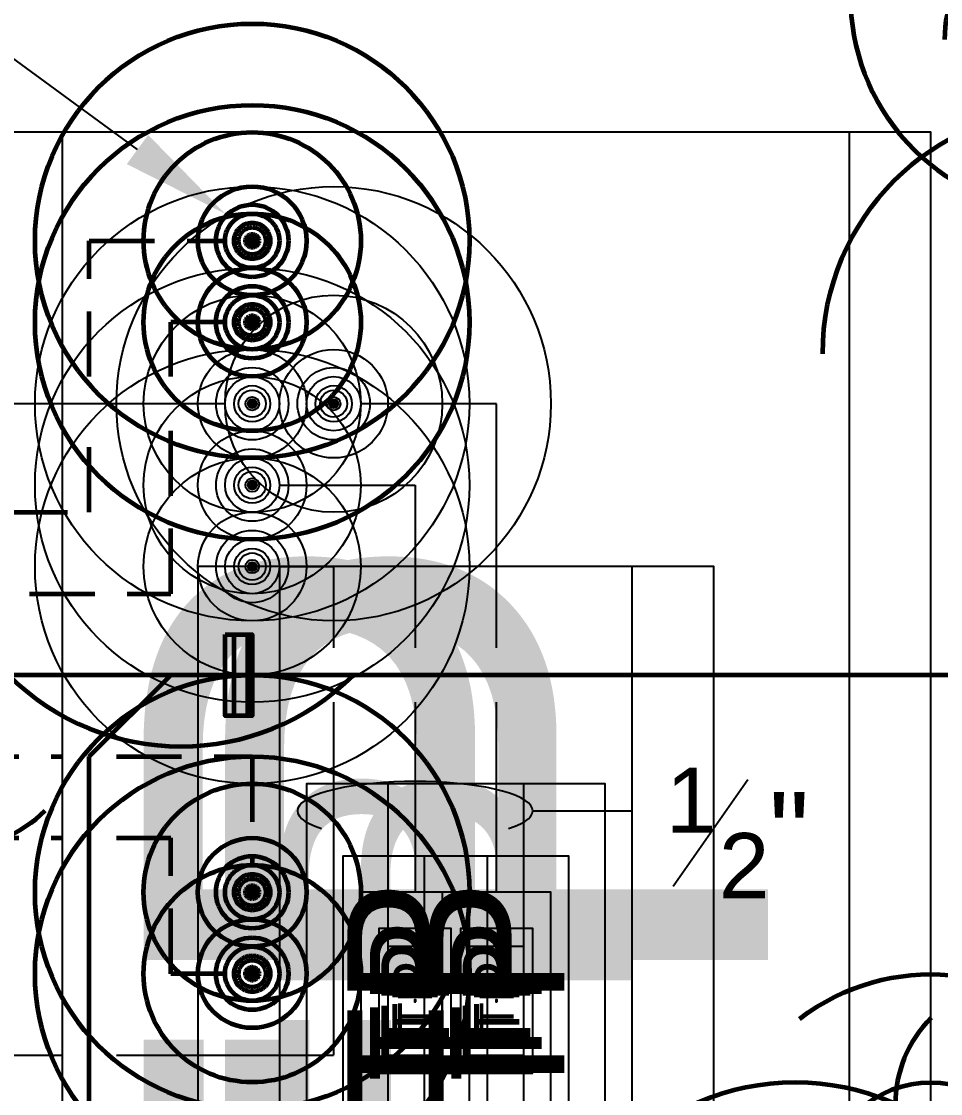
# Model space of a CAD drawing. Extents: x -3956 to 1666, y -2601 to 1886.
# Drawn here: x -707.5 to -605.9, y 447.5 to 566 of the extents above; entities that cross this region are included whole.
import ezdxf
from ezdxf.enums import TextEntityAlignment as Align

# ---------------------------------------------------------------- set-up
doc = ezdxf.new("R2010")
doc.units = 0
doc.header["$LTSCALE"] = 36
doc.header["$MEASUREMENT"] = 0
doc.linetypes.add('VENT', pattern=[0.30000000000000004, 0.2, -0.1])
for name, color, linetype in [('G-ANNO-TEXT', 70, 'Continuous'), ('P-TP-N', 4, 'Continuous'), ('P-TP-N @ 1 (1)', 4, 'Continuous'), ('P-TP-N @ 1 (2)', 4, 'Continuous'), ('P-TP-N @ 12', 4, 'Continuous'), ('P-TP-N @ 128', 4, 'Continuous'), ('P-TP-N @ 16', 4, 'Continuous'), ('P-TP-N @ 192', 4, 'Continuous'), ('P-TP-N @ 2', 4, 'Continuous'), ('P-TP-N @ 24', 4, 'Continuous'), ('P-TP-N @ 384', 4, 'Continuous'), ('P-TP-N @ 4', 4, 'Continuous'), ('P-TP-N @ 48', 4, 'Continuous'), ('P-TP-N @ 64', 4, 'Continuous'), ('P-TP-N @ 768', 4, 'Continuous'), ('P-TP-N @ 8', 4, 'Continuous'), ('P-TP-N @ 96', 4, 'Continuous')]:
    doc.layers.add(name, color=color, linetype=linetype)
for name, color, linetype, lineweight in [('P-FIXT-N @ 48', 3, 'Continuous', 60), ('P-SAN-N', 6, 'Continuous', 60), ('P-SAN-N @ 1 (1)', 6, 'Continuous', 60), ('P-SAN-N @ 1 (2)', 6, 'Continuous', 60), ('P-SAN-N @ 12', 6, 'Continuous', 60), ('P-SAN-N @ 128', 6, 'Continuous', 60), ('P-SAN-N @ 16', 6, 'Continuous', 60), ('P-SAN-N @ 192', 6, 'Continuous', 60), ('P-SAN-N @ 2', 6, 'Continuous', 60), ('P-SAN-N @ 24', 6, 'Continuous', 60), ('P-SAN-N @ 384', 6, 'Continuous', 60), ('P-SAN-N @ 4', 6, 'Continuous', 60), ('P-SAN-N @ 48', 6, 'Continuous', 60), ('P-SAN-N @ 64', 6, 'Continuous', 60), ('P-SAN-N @ 768', 6, 'Continuous', 60), ('P-SAN-N @ 8', 6, 'Continuous', 60), ('P-SAN-N @ 96', 6, 'Continuous', 60), ('P-SANV-N', 5, 'VENT', 60), ('P-SANV-N @ 1 (1)', 5, 'VENT', 60), ('P-SANV-N @ 1 (2)', 5, 'VENT', 60), ('P-SANV-N @ 12', 5, 'VENT', 60), ('P-SANV-N @ 128', 5, 'VENT', 60), ('P-SANV-N @ 16', 5, 'VENT', 60), ('P-SANV-N @ 192', 5, 'VENT', 60), ('P-SANV-N @ 2', 5, 'VENT', 60), ('P-SANV-N @ 24', 5, 'VENT', 60), ('P-SANV-N @ 384', 5, 'VENT', 60), ('P-SANV-N @ 4', 5, 'VENT', 60), ('P-SANV-N @ 48', 5, 'VENT', 60), ('P-SANV-N @ 64', 5, 'VENT', 60), ('P-SANV-N @ 768', 5, 'VENT', 60), ('P-SANV-N @ 8', 5, 'VENT', 60), ('P-SANV-N @ 96', 5, 'VENT', 60)]:
    doc.layers.add(name, color=color, linetype=linetype, lineweight=lineweight)
doc.styles.add('Arial', font='arial.ttf')

# ---------------------------------------------------------------- blocks, each defined once
blk = doc.blocks.new('*U20')
at = {"linetype": 'Continuous'}
blk.add_circle((0, 0), 0.03515625, dxfattribs=at)
blk.add_arc((0.09046299364832541, 2.556089733746285e-18), 0.03515625, 90, 270, dxfattribs=at)
blk = doc.blocks.new('*U1692')
at = {"layer": 'P-SAN-N @ 1 (1)', "rotation": 45}
blk.add_blockref('*U20', (-622.0000000149366, 421.7428015229962), dxfattribs=at)
at = {"layer": 'P-SAN-N @ 1 (2)', "rotation": 45}
blk.add_blockref('*U20', (-622.0000000149366, 421.7428015229962), dxfattribs=at)
at = {"layer": 'P-SAN-N @ 12', "xscale": 12, "yscale": 12, "zscale": 12, "rotation": 44.99999999999999}
blk.add_blockref('*U20', (-622.0000000149366, 421.7428015229962), dxfattribs=at)
at = {"layer": 'P-SAN-N @ 128', "xscale": 128, "yscale": 128, "zscale": 128, "rotation": 45}
blk.add_blockref('*U20', (-622.0000000149366, 421.7428015229962), dxfattribs=at)
at = {"layer": 'P-SAN-N @ 16', "xscale": 16, "yscale": 16, "zscale": 16, "rotation": 45}
blk.add_blockref('*U20', (-622.0000000149366, 421.7428015229962), dxfattribs=at)
at = {"layer": 'P-SAN-N @ 192', "xscale": 192, "yscale": 192, "zscale": 192, "rotation": 44.99999999999999}
blk.add_blockref('*U20', (-622.0000000149366, 421.7428015229962), dxfattribs=at)
at = {"layer": 'P-SAN-N @ 2', "xscale": 2, "yscale": 2, "zscale": 2, "rotation": 45}
blk.add_blockref('*U20', (-622.0000000149366, 421.7428015229962), dxfattribs=at)
at = {"layer": 'P-SAN-N @ 24', "xscale": 24, "yscale": 24, "zscale": 24, "rotation": 44.99999999999999}
blk.add_blockref('*U20', (-622.0000000149366, 421.7428015229962), dxfattribs=at)
at = {"layer": 'P-SAN-N @ 384', "xscale": 384, "yscale": 384, "zscale": 384, "rotation": 44.99999999999999}
blk.add_blockref('*U20', (-622.0000000149366, 421.7428015229962), dxfattribs=at)
at = {"layer": 'P-SAN-N @ 4', "xscale": 4, "yscale": 4, "zscale": 4, "rotation": 45}
blk.add_blockref('*U20', (-622.0000000149366, 421.7428015229962), dxfattribs=at)
at = {"layer": 'P-SAN-N @ 48', "xscale": 48, "yscale": 48, "zscale": 48, "rotation": 44.99999999999999}
blk.add_blockref('*U20', (-622.0000000149366, 421.7428015229962), dxfattribs=at)
at = {"layer": 'P-SAN-N @ 64', "xscale": 64, "yscale": 64, "zscale": 64, "rotation": 45}
blk.add_blockref('*U20', (-622.0000000149366, 421.7428015229962), dxfattribs=at)
at = {"layer": 'P-SAN-N @ 768', "xscale": 768, "yscale": 768, "zscale": 768, "rotation": 44.99999999999999}
blk.add_blockref('*U20', (-622.0000000149366, 421.7428015229962), dxfattribs=at)
at = {"layer": 'P-SAN-N @ 8', "xscale": 8, "yscale": 8, "zscale": 8, "rotation": 45}
blk.add_blockref('*U20', (-622.0000000149366, 421.7428015229962), dxfattribs=at)
at = {"layer": 'P-SAN-N @ 96', "xscale": 96, "yscale": 96, "zscale": 96, "rotation": 44.99999999999999}
blk.add_blockref('*U20', (-622.0000000149366, 421.7428015229962), dxfattribs=at)
blk = doc.blocks.new('*U1694')
at = {"layer": 'P-SAN-N @ 1 (1)', "rotation": 44.99999999999999}
blk.add_blockref('*U20', (-739.0000000149366, 463.7428015229957), dxfattribs=at)
at = {"layer": 'P-SAN-N @ 1 (2)', "rotation": 44.99999999999999}
blk.add_blockref('*U20', (-739.0000000149366, 463.7428015229957), dxfattribs=at)
at = {"layer": 'P-SAN-N @ 12', "xscale": 12, "yscale": 12, "zscale": 12, "rotation": 44.99999999999999}
blk.add_blockref('*U20', (-739.0000000149366, 463.7428015229957), dxfattribs=at)
at = {"layer": 'P-SAN-N @ 128', "xscale": 128, "yscale": 128, "zscale": 128, "rotation": 44.99999999999999}
blk.add_blockref('*U20', (-739.0000000149366, 463.7428015229957), dxfattribs=at)
at = {"layer": 'P-SAN-N @ 16', "xscale": 16, "yscale": 16, "zscale": 16, "rotation": 44.99999999999999}
blk.add_blockref('*U20', (-739.0000000149366, 463.7428015229957), dxfattribs=at)
at = {"layer": 'P-SAN-N @ 192', "xscale": 192, "yscale": 192, "zscale": 192, "rotation": 44.99999999999999}
blk.add_blockref('*U20', (-739.0000000149366, 463.7428015229957), dxfattribs=at)
at = {"layer": 'P-SAN-N @ 2', "xscale": 2, "yscale": 2, "zscale": 2, "rotation": 44.99999999999999}
blk.add_blockref('*U20', (-739.0000000149366, 463.7428015229957), dxfattribs=at)
at = {"layer": 'P-SAN-N @ 24', "xscale": 24, "yscale": 24, "zscale": 24, "rotation": 44.99999999999999}
blk.add_blockref('*U20', (-739.0000000149366, 463.7428015229957), dxfattribs=at)
at = {"layer": 'P-SAN-N @ 384', "xscale": 384, "yscale": 384, "zscale": 384, "rotation": 44.99999999999999}
blk.add_blockref('*U20', (-739.0000000149366, 463.7428015229957), dxfattribs=at)
at = {"layer": 'P-SAN-N @ 4', "xscale": 4, "yscale": 4, "zscale": 4, "rotation": 44.99999999999999}
blk.add_blockref('*U20', (-739.0000000149366, 463.7428015229957), dxfattribs=at)
at = {"layer": 'P-SAN-N @ 48', "xscale": 48, "yscale": 48, "zscale": 48, "rotation": 44.99999999999999}
blk.add_blockref('*U20', (-739.0000000149366, 463.7428015229957), dxfattribs=at)
at = {"layer": 'P-SAN-N @ 64', "xscale": 64, "yscale": 64, "zscale": 64, "rotation": 44.99999999999999}
blk.add_blockref('*U20', (-739.0000000149366, 463.7428015229957), dxfattribs=at)
at = {"layer": 'P-SAN-N @ 768', "xscale": 768, "yscale": 768, "zscale": 768, "rotation": 44.99999999999999}
blk.add_blockref('*U20', (-739.0000000149366, 463.7428015229957), dxfattribs=at)
at = {"layer": 'P-SAN-N @ 8', "xscale": 8, "yscale": 8, "zscale": 8, "rotation": 44.99999999999999}
blk.add_blockref('*U20', (-739.0000000149366, 463.7428015229957), dxfattribs=at)
at = {"layer": 'P-SAN-N @ 96', "xscale": 96, "yscale": 96, "zscale": 96, "rotation": 44.99999999999999}
blk.add_blockref('*U20', (-739.0000000149366, 463.7428015229957), dxfattribs=at)
blk = doc.blocks.new('*U7')
blk.add_circle((0, 0), 0.03125)
blk = doc.blocks.new('*U1705')
at = {"layer": 'P-SANV-N @ 1 (1)'}
blk.add_blockref('*U7', (-682.0000000149366, 460.7428015229962), dxfattribs=at)
at = {"layer": 'P-SANV-N @ 1 (2)'}
blk.add_blockref('*U7', (-682.0000000149366, 460.7428015229962), dxfattribs=at)
at = {"layer": 'P-SANV-N @ 12', "xscale": 12, "yscale": 12, "zscale": 12}
blk.add_blockref('*U7', (-682.0000000149366, 460.7428015229962), dxfattribs=at)
at = {"layer": 'P-SANV-N @ 128', "xscale": 128, "yscale": 128, "zscale": 128}
blk.add_blockref('*U7', (-682.0000000149366, 460.7428015229962), dxfattribs=at)
at = {"layer": 'P-SANV-N @ 16', "xscale": 16, "yscale": 16, "zscale": 16}
blk.add_blockref('*U7', (-682.0000000149366, 460.7428015229962), dxfattribs=at)
at = {"layer": 'P-SANV-N @ 192', "xscale": 192, "yscale": 192, "zscale": 192}
blk.add_blockref('*U7', (-682.0000000149366, 460.7428015229962), dxfattribs=at)
at = {"layer": 'P-SANV-N @ 2', "xscale": 2, "yscale": 2, "zscale": 2}
blk.add_blockref('*U7', (-682.0000000149366, 460.7428015229962), dxfattribs=at)
at = {"layer": 'P-SANV-N @ 24', "xscale": 24, "yscale": 24, "zscale": 24}
blk.add_blockref('*U7', (-682.0000000149366, 460.7428015229962), dxfattribs=at)
at = {"layer": 'P-SANV-N @ 384', "xscale": 384, "yscale": 384, "zscale": 384}
blk.add_blockref('*U7', (-682.0000000149366, 460.7428015229962), dxfattribs=at)
at = {"layer": 'P-SANV-N @ 4', "xscale": 4, "yscale": 4, "zscale": 4}
blk.add_blockref('*U7', (-682.0000000149366, 460.7428015229962), dxfattribs=at)
at = {"layer": 'P-SANV-N @ 48', "xscale": 48, "yscale": 48, "zscale": 48}
blk.add_blockref('*U7', (-682.0000000149366, 460.7428015229962), dxfattribs=at)
at = {"layer": 'P-SANV-N @ 64', "xscale": 64, "yscale": 64, "zscale": 64}
blk.add_blockref('*U7', (-682.0000000149366, 460.7428015229962), dxfattribs=at)
at = {"layer": 'P-SANV-N @ 768', "xscale": 768, "yscale": 768, "zscale": 768}
blk.add_blockref('*U7', (-682.0000000149366, 460.7428015229962), dxfattribs=at)
at = {"layer": 'P-SANV-N @ 8', "xscale": 8, "yscale": 8, "zscale": 8}
blk.add_blockref('*U7', (-682.0000000149366, 460.7428015229962), dxfattribs=at)
at = {"layer": 'P-SANV-N @ 96', "xscale": 96, "yscale": 96, "zscale": 96}
blk.add_blockref('*U7', (-682.0000000149366, 460.7428015229962), dxfattribs=at)
blk = doc.blocks.new('*U1706')
at = {"layer": 'P-SANV-N @ 1 (1)'}
blk.add_blockref('*U7', (-682.0000000149366, 469.7428015229962), dxfattribs=at)
at = {"layer": 'P-SANV-N @ 1 (2)'}
blk.add_blockref('*U7', (-682.0000000149366, 469.7428015229962), dxfattribs=at)
at = {"layer": 'P-SANV-N @ 12', "xscale": 12, "yscale": 12, "zscale": 12}
blk.add_blockref('*U7', (-682.0000000149366, 469.7428015229962), dxfattribs=at)
at = {"layer": 'P-SANV-N @ 128', "xscale": 128, "yscale": 128, "zscale": 128}
blk.add_blockref('*U7', (-682.0000000149366, 469.7428015229962), dxfattribs=at)
at = {"layer": 'P-SANV-N @ 16', "xscale": 16, "yscale": 16, "zscale": 16}
blk.add_blockref('*U7', (-682.0000000149366, 469.7428015229962), dxfattribs=at)
at = {"layer": 'P-SANV-N @ 192', "xscale": 192, "yscale": 192, "zscale": 192}
blk.add_blockref('*U7', (-682.0000000149366, 469.7428015229962), dxfattribs=at)
at = {"layer": 'P-SANV-N @ 2', "xscale": 2, "yscale": 2, "zscale": 2}
blk.add_blockref('*U7', (-682.0000000149366, 469.7428015229962), dxfattribs=at)
at = {"layer": 'P-SANV-N @ 24', "xscale": 24, "yscale": 24, "zscale": 24}
blk.add_blockref('*U7', (-682.0000000149366, 469.7428015229962), dxfattribs=at)
at = {"layer": 'P-SANV-N @ 384', "xscale": 384, "yscale": 384, "zscale": 384}
blk.add_blockref('*U7', (-682.0000000149366, 469.7428015229962), dxfattribs=at)
at = {"layer": 'P-SANV-N @ 4', "xscale": 4, "yscale": 4, "zscale": 4}
blk.add_blockref('*U7', (-682.0000000149366, 469.7428015229962), dxfattribs=at)
at = {"layer": 'P-SANV-N @ 48', "xscale": 48, "yscale": 48, "zscale": 48}
blk.add_blockref('*U7', (-682.0000000149366, 469.7428015229962), dxfattribs=at)
at = {"layer": 'P-SANV-N @ 64', "xscale": 64, "yscale": 64, "zscale": 64}
blk.add_blockref('*U7', (-682.0000000149366, 469.7428015229962), dxfattribs=at)
at = {"layer": 'P-SANV-N @ 768', "xscale": 768, "yscale": 768, "zscale": 768}
blk.add_blockref('*U7', (-682.0000000149366, 469.7428015229962), dxfattribs=at)
at = {"layer": 'P-SANV-N @ 8', "xscale": 8, "yscale": 8, "zscale": 8}
blk.add_blockref('*U7', (-682.0000000149366, 469.7428015229962), dxfattribs=at)
at = {"layer": 'P-SANV-N @ 96', "xscale": 96, "yscale": 96, "zscale": 96}
blk.add_blockref('*U7', (-682.0000000149366, 469.7428015229962), dxfattribs=at)
blk = doc.blocks.new('*U1708')
at = {"layer": 'P-SANV-N @ 1 (1)'}
blk.add_blockref('*U7', (-682.0000000149366, 541.7428015229962), dxfattribs=at)
at = {"layer": 'P-SANV-N @ 1 (2)'}
blk.add_blockref('*U7', (-682.0000000149366, 541.7428015229962), dxfattribs=at)
at = {"layer": 'P-SANV-N @ 12', "xscale": 12, "yscale": 12, "zscale": 12}
blk.add_blockref('*U7', (-682.0000000149366, 541.7428015229962), dxfattribs=at)
at = {"layer": 'P-SANV-N @ 128', "xscale": 128, "yscale": 128, "zscale": 128}
blk.add_blockref('*U7', (-682.0000000149366, 541.7428015229962), dxfattribs=at)
at = {"layer": 'P-SANV-N @ 16', "xscale": 16, "yscale": 16, "zscale": 16}
blk.add_blockref('*U7', (-682.0000000149366, 541.7428015229962), dxfattribs=at)
at = {"layer": 'P-SANV-N @ 192', "xscale": 192, "yscale": 192, "zscale": 192}
blk.add_blockref('*U7', (-682.0000000149366, 541.7428015229962), dxfattribs=at)
at = {"layer": 'P-SANV-N @ 2', "xscale": 2, "yscale": 2, "zscale": 2}
blk.add_blockref('*U7', (-682.0000000149366, 541.7428015229962), dxfattribs=at)
at = {"layer": 'P-SANV-N @ 24', "xscale": 24, "yscale": 24, "zscale": 24}
blk.add_blockref('*U7', (-682.0000000149366, 541.7428015229962), dxfattribs=at)
at = {"layer": 'P-SANV-N @ 384', "xscale": 384, "yscale": 384, "zscale": 384}
blk.add_blockref('*U7', (-682.0000000149366, 541.7428015229962), dxfattribs=at)
at = {"layer": 'P-SANV-N @ 4', "xscale": 4, "yscale": 4, "zscale": 4}
blk.add_blockref('*U7', (-682.0000000149366, 541.7428015229962), dxfattribs=at)
at = {"layer": 'P-SANV-N @ 48', "xscale": 48, "yscale": 48, "zscale": 48}
blk.add_blockref('*U7', (-682.0000000149366, 541.7428015229962), dxfattribs=at)
at = {"layer": 'P-SANV-N @ 64', "xscale": 64, "yscale": 64, "zscale": 64}
blk.add_blockref('*U7', (-682.0000000149366, 541.7428015229962), dxfattribs=at)
at = {"layer": 'P-SANV-N @ 768', "xscale": 768, "yscale": 768, "zscale": 768}
blk.add_blockref('*U7', (-682.0000000149366, 541.7428015229962), dxfattribs=at)
at = {"layer": 'P-SANV-N @ 8', "xscale": 8, "yscale": 8, "zscale": 8}
blk.add_blockref('*U7', (-682.0000000149366, 541.7428015229962), dxfattribs=at)
at = {"layer": 'P-SANV-N @ 96', "xscale": 96, "yscale": 96, "zscale": 96}
blk.add_blockref('*U7', (-682.0000000149366, 541.7428015229962), dxfattribs=at)
blk = doc.blocks.new('*U1709')
at = {"layer": 'P-SANV-N @ 1 (1)'}
blk.add_blockref('*U7', (-682.0000000149366, 532.7428015229962), dxfattribs=at)
at = {"layer": 'P-SANV-N @ 1 (2)'}
blk.add_blockref('*U7', (-682.0000000149366, 532.7428015229962), dxfattribs=at)
at = {"layer": 'P-SANV-N @ 12', "xscale": 12, "yscale": 12, "zscale": 12}
blk.add_blockref('*U7', (-682.0000000149366, 532.7428015229962), dxfattribs=at)
at = {"layer": 'P-SANV-N @ 128', "xscale": 128, "yscale": 128, "zscale": 128}
blk.add_blockref('*U7', (-682.0000000149366, 532.7428015229962), dxfattribs=at)
at = {"layer": 'P-SANV-N @ 16', "xscale": 16, "yscale": 16, "zscale": 16}
blk.add_blockref('*U7', (-682.0000000149366, 532.7428015229962), dxfattribs=at)
at = {"layer": 'P-SANV-N @ 192', "xscale": 192, "yscale": 192, "zscale": 192}
blk.add_blockref('*U7', (-682.0000000149366, 532.7428015229962), dxfattribs=at)
at = {"layer": 'P-SANV-N @ 2', "xscale": 2, "yscale": 2, "zscale": 2}
blk.add_blockref('*U7', (-682.0000000149366, 532.7428015229962), dxfattribs=at)
at = {"layer": 'P-SANV-N @ 24', "xscale": 24, "yscale": 24, "zscale": 24}
blk.add_blockref('*U7', (-682.0000000149366, 532.7428015229962), dxfattribs=at)
at = {"layer": 'P-SANV-N @ 384', "xscale": 384, "yscale": 384, "zscale": 384}
blk.add_blockref('*U7', (-682.0000000149366, 532.7428015229962), dxfattribs=at)
at = {"layer": 'P-SANV-N @ 4', "xscale": 4, "yscale": 4, "zscale": 4}
blk.add_blockref('*U7', (-682.0000000149366, 532.7428015229962), dxfattribs=at)
at = {"layer": 'P-SANV-N @ 48', "xscale": 48, "yscale": 48, "zscale": 48}
blk.add_blockref('*U7', (-682.0000000149366, 532.7428015229962), dxfattribs=at)
at = {"layer": 'P-SANV-N @ 64', "xscale": 64, "yscale": 64, "zscale": 64}
blk.add_blockref('*U7', (-682.0000000149366, 532.7428015229962), dxfattribs=at)
at = {"layer": 'P-SANV-N @ 768', "xscale": 768, "yscale": 768, "zscale": 768}
blk.add_blockref('*U7', (-682.0000000149366, 532.7428015229962), dxfattribs=at)
at = {"layer": 'P-SANV-N @ 8', "xscale": 8, "yscale": 8, "zscale": 8}
blk.add_blockref('*U7', (-682.0000000149366, 532.7428015229962), dxfattribs=at)
at = {"layer": 'P-SANV-N @ 96', "xscale": 96, "yscale": 96, "zscale": 96}
blk.add_blockref('*U7', (-682.0000000149366, 532.7428015229962), dxfattribs=at)
blk = doc.blocks.new('*U1716')
at = {"layer": 'P-SAN-N @ 1 (1)', "rotation": 270}
blk.add_blockref('*U20', (-592.0000000149366, 598.7428015229962), dxfattribs=at)
at = {"layer": 'P-SAN-N @ 1 (2)', "rotation": 270}
blk.add_blockref('*U20', (-592.0000000149366, 598.7428015229962), dxfattribs=at)
at = {"layer": 'P-SAN-N @ 12', "xscale": 12, "yscale": 12, "zscale": 12, "rotation": 270}
blk.add_blockref('*U20', (-592.0000000149366, 598.7428015229962), dxfattribs=at)
at = {"layer": 'P-SAN-N @ 128', "xscale": 128, "yscale": 128, "zscale": 128, "rotation": 270}
blk.add_blockref('*U20', (-592.0000000149366, 598.7428015229962), dxfattribs=at)
at = {"layer": 'P-SAN-N @ 16', "xscale": 16, "yscale": 16, "zscale": 16, "rotation": 270}
blk.add_blockref('*U20', (-592.0000000149366, 598.7428015229962), dxfattribs=at)
at = {"layer": 'P-SAN-N @ 192', "xscale": 192, "yscale": 192, "zscale": 192, "rotation": 270}
blk.add_blockref('*U20', (-592.0000000149366, 598.7428015229962), dxfattribs=at)
at = {"layer": 'P-SAN-N @ 2', "xscale": 2, "yscale": 2, "zscale": 2, "rotation": 270}
blk.add_blockref('*U20', (-592.0000000149366, 598.7428015229962), dxfattribs=at)
at = {"layer": 'P-SAN-N @ 24', "xscale": 24, "yscale": 24, "zscale": 24, "rotation": 270}
blk.add_blockref('*U20', (-592.0000000149366, 598.7428015229962), dxfattribs=at)
at = {"layer": 'P-SAN-N @ 384', "xscale": 384, "yscale": 384, "zscale": 384, "rotation": 270}
blk.add_blockref('*U20', (-592.0000000149366, 598.7428015229962), dxfattribs=at)
at = {"layer": 'P-SAN-N @ 4', "xscale": 4, "yscale": 4, "zscale": 4, "rotation": 270}
blk.add_blockref('*U20', (-592.0000000149366, 598.7428015229962), dxfattribs=at)
at = {"layer": 'P-SAN-N @ 48', "xscale": 48, "yscale": 48, "zscale": 48, "rotation": 270}
blk.add_blockref('*U20', (-592.0000000149366, 598.7428015229962), dxfattribs=at)
at = {"layer": 'P-SAN-N @ 64', "xscale": 64, "yscale": 64, "zscale": 64, "rotation": 270}
blk.add_blockref('*U20', (-592.0000000149366, 598.7428015229962), dxfattribs=at)
at = {"layer": 'P-SAN-N @ 768', "xscale": 768, "yscale": 768, "zscale": 768, "rotation": 270}
blk.add_blockref('*U20', (-592.0000000149366, 598.7428015229962), dxfattribs=at)
at = {"layer": 'P-SAN-N @ 8', "xscale": 8, "yscale": 8, "zscale": 8, "rotation": 270}
blk.add_blockref('*U20', (-592.0000000149366, 598.7428015229962), dxfattribs=at)
at = {"layer": 'P-SAN-N @ 96', "xscale": 96, "yscale": 96, "zscale": 96, "rotation": 270}
blk.add_blockref('*U20', (-592.0000000149366, 598.7428015229962), dxfattribs=at)
blk = doc.blocks.new('*U13')
at = {"linetype": 'Continuous'}
blk.add_arc((0, 0), 0.03111555437015312, 232.5669694738212, 127.4330305261797, dxfattribs=at)
blk = doc.blocks.new('*U1765')
at = {"layer": 'P-SAN-N @ 1 (1)', "rotation": 180}
blk.add_blockref('*U13', (-592.0000000149366, 568.7428015229962), dxfattribs=at)
at = {"layer": 'P-SAN-N @ 1 (2)', "rotation": 180}
blk.add_blockref('*U13', (-592.0000000149366, 568.7428015229962), dxfattribs=at)
at = {"layer": 'P-SAN-N @ 12', "xscale": 12, "yscale": 12, "zscale": 12, "rotation": 180}
blk.add_blockref('*U13', (-592.0000000149366, 568.7428015229962), dxfattribs=at)
at = {"layer": 'P-SAN-N @ 128', "xscale": 128, "yscale": 128, "zscale": 128, "rotation": 180}
blk.add_blockref('*U13', (-592.0000000149366, 568.7428015229962), dxfattribs=at)
at = {"layer": 'P-SAN-N @ 16', "xscale": 16, "yscale": 16, "zscale": 16, "rotation": 180}
blk.add_blockref('*U13', (-592.0000000149366, 568.7428015229962), dxfattribs=at)
at = {"layer": 'P-SAN-N @ 192', "xscale": 192, "yscale": 192, "zscale": 192, "rotation": 180}
blk.add_blockref('*U13', (-592.0000000149366, 568.7428015229962), dxfattribs=at)
at = {"layer": 'P-SAN-N @ 2', "xscale": 2, "yscale": 2, "zscale": 2, "rotation": 180}
blk.add_blockref('*U13', (-592.0000000149366, 568.7428015229962), dxfattribs=at)
at = {"layer": 'P-SAN-N @ 24', "xscale": 24, "yscale": 24, "zscale": 24, "rotation": 180}
blk.add_blockref('*U13', (-592.0000000149366, 568.7428015229962), dxfattribs=at)
at = {"layer": 'P-SAN-N @ 384', "xscale": 384, "yscale": 384, "zscale": 384, "rotation": 180}
blk.add_blockref('*U13', (-592.0000000149366, 568.7428015229962), dxfattribs=at)
at = {"layer": 'P-SAN-N @ 4', "xscale": 4, "yscale": 4, "zscale": 4, "rotation": 180}
blk.add_blockref('*U13', (-592.0000000149366, 568.7428015229962), dxfattribs=at)
at = {"layer": 'P-SAN-N @ 48', "xscale": 48, "yscale": 48, "zscale": 48, "rotation": 180}
blk.add_blockref('*U13', (-592.0000000149366, 568.7428015229962), dxfattribs=at)
at = {"layer": 'P-SAN-N @ 64', "xscale": 64, "yscale": 64, "zscale": 64, "rotation": 180}
blk.add_blockref('*U13', (-592.0000000149366, 568.7428015229962), dxfattribs=at)
at = {"layer": 'P-SAN-N @ 768', "xscale": 768, "yscale": 768, "zscale": 768, "rotation": 180}
blk.add_blockref('*U13', (-592.0000000149366, 568.7428015229962), dxfattribs=at)
at = {"layer": 'P-SAN-N @ 8', "xscale": 8, "yscale": 8, "zscale": 8, "rotation": 180}
blk.add_blockref('*U13', (-592.0000000149366, 568.7428015229962), dxfattribs=at)
at = {"layer": 'P-SAN-N @ 96', "xscale": 96, "yscale": 96, "zscale": 96, "rotation": 180}
blk.add_blockref('*U13', (-592.0000000149366, 568.7428015229962), dxfattribs=at)
blk = doc.blocks.new('*U1770')
at = {"layer": 'P-SAN-N @ 1 (1)'}
blk.add_blockref('*U13', (-607.0000000149366, 436.7428015229962), dxfattribs=at)
at = {"layer": 'P-SAN-N @ 1 (2)'}
blk.add_blockref('*U13', (-607.0000000149366, 436.7428015229962), dxfattribs=at)
at = {"layer": 'P-SAN-N @ 12', "xscale": 12, "yscale": 12, "zscale": 12}
blk.add_blockref('*U13', (-607.0000000149366, 436.7428015229962), dxfattribs=at)
at = {"layer": 'P-SAN-N @ 128', "xscale": 128, "yscale": 128, "zscale": 128}
blk.add_blockref('*U13', (-607.0000000149366, 436.7428015229962), dxfattribs=at)
at = {"layer": 'P-SAN-N @ 16', "xscale": 16, "yscale": 16, "zscale": 16}
blk.add_blockref('*U13', (-607.0000000149366, 436.7428015229962), dxfattribs=at)
at = {"layer": 'P-SAN-N @ 192', "xscale": 192, "yscale": 192, "zscale": 192}
blk.add_blockref('*U13', (-607.0000000149366, 436.7428015229962), dxfattribs=at)
at = {"layer": 'P-SAN-N @ 2', "xscale": 2, "yscale": 2, "zscale": 2}
blk.add_blockref('*U13', (-607.0000000149366, 436.7428015229962), dxfattribs=at)
at = {"layer": 'P-SAN-N @ 24', "xscale": 24, "yscale": 24, "zscale": 24}
blk.add_blockref('*U13', (-607.0000000149366, 436.7428015229962), dxfattribs=at)
at = {"layer": 'P-SAN-N @ 384', "xscale": 384, "yscale": 384, "zscale": 384}
blk.add_blockref('*U13', (-607.0000000149366, 436.7428015229962), dxfattribs=at)
at = {"layer": 'P-SAN-N @ 4', "xscale": 4, "yscale": 4, "zscale": 4}
blk.add_blockref('*U13', (-607.0000000149366, 436.7428015229962), dxfattribs=at)
at = {"layer": 'P-SAN-N @ 48', "xscale": 48, "yscale": 48, "zscale": 48}
blk.add_blockref('*U13', (-607.0000000149366, 436.7428015229962), dxfattribs=at)
at = {"layer": 'P-SAN-N @ 64', "xscale": 64, "yscale": 64, "zscale": 64}
blk.add_blockref('*U13', (-607.0000000149366, 436.7428015229962), dxfattribs=at)
at = {"layer": 'P-SAN-N @ 768', "xscale": 768, "yscale": 768, "zscale": 768}
blk.add_blockref('*U13', (-607.0000000149366, 436.7428015229962), dxfattribs=at)
at = {"layer": 'P-SAN-N @ 8', "xscale": 8, "yscale": 8, "zscale": 8}
blk.add_blockref('*U13', (-607.0000000149366, 436.7428015229962), dxfattribs=at)
at = {"layer": 'P-SAN-N @ 96', "xscale": 96, "yscale": 96, "zscale": 96}
blk.add_blockref('*U13', (-607.0000000149366, 436.7428015229962), dxfattribs=at)
blk = doc.blocks.new('*U44')
h = blk.add_hatch()
h.set_pattern_fill('_USER', scale=0.03125, pattern_type=0)
h.set_pattern_definition([(0, (-0.09375, -0.03125), (0, 0.03125), [])])
h.paths.add_polyline_path([(0.09375, 0.03125), (-0.09375, 0.03125), (-0.09375, -0.03125), (0.09375, -0.03125)])
blk.add_lwpolyline([(-0.09375, -0.03125), (-0.09375, 0.03125), (0.09375, 0.03125), (0.09375, -0.03125), (-0.09375, -0.03125)])
blk = doc.blocks.new('*U1778')
at = {"layer": 'P-TP-N @ 1 (1)'}
blk.add_blockref('*U7', (-682.0000000149366, 523.7428015229962), dxfattribs=at)
at = {"layer": 'P-TP-N @ 1 (2)'}
blk.add_blockref('*U7', (-682.0000000149366, 523.7428015229962), dxfattribs=at)
at = {"layer": 'P-TP-N @ 12', "xscale": 12, "yscale": 12, "zscale": 12}
blk.add_blockref('*U7', (-682.0000000149366, 523.7428015229962), dxfattribs=at)
at = {"layer": 'P-TP-N @ 128', "xscale": 128, "yscale": 128, "zscale": 128}
blk.add_blockref('*U7', (-682.0000000149366, 523.7428015229962), dxfattribs=at)
at = {"layer": 'P-TP-N @ 16', "xscale": 16, "yscale": 16, "zscale": 16}
blk.add_blockref('*U7', (-682.0000000149366, 523.7428015229962), dxfattribs=at)
at = {"layer": 'P-TP-N @ 192', "xscale": 192, "yscale": 192, "zscale": 192}
blk.add_blockref('*U7', (-682.0000000149366, 523.7428015229962), dxfattribs=at)
at = {"layer": 'P-TP-N @ 2', "xscale": 2, "yscale": 2, "zscale": 2}
blk.add_blockref('*U7', (-682.0000000149366, 523.7428015229962), dxfattribs=at)
at = {"layer": 'P-TP-N @ 24', "xscale": 24, "yscale": 24, "zscale": 24}
blk.add_blockref('*U7', (-682.0000000149366, 523.7428015229962), dxfattribs=at)
at = {"layer": 'P-TP-N @ 384', "xscale": 384, "yscale": 384, "zscale": 384}
blk.add_blockref('*U7', (-682.0000000149366, 523.7428015229962), dxfattribs=at)
at = {"layer": 'P-TP-N @ 4', "xscale": 4, "yscale": 4, "zscale": 4}
blk.add_blockref('*U7', (-682.0000000149366, 523.7428015229962), dxfattribs=at)
at = {"layer": 'P-TP-N @ 48', "xscale": 48, "yscale": 48, "zscale": 48}
blk.add_blockref('*U7', (-682.0000000149366, 523.7428015229962), dxfattribs=at)
at = {"layer": 'P-TP-N @ 64', "xscale": 64, "yscale": 64, "zscale": 64}
blk.add_blockref('*U7', (-682.0000000149366, 523.7428015229962), dxfattribs=at)
at = {"layer": 'P-TP-N @ 768', "xscale": 768, "yscale": 768, "zscale": 768}
blk.add_blockref('*U7', (-682.0000000149366, 523.7428015229962), dxfattribs=at)
at = {"layer": 'P-TP-N @ 8', "xscale": 8, "yscale": 8, "zscale": 8}
blk.add_blockref('*U7', (-682.0000000149366, 523.7428015229962), dxfattribs=at)
at = {"layer": 'P-TP-N @ 96', "xscale": 96, "yscale": 96, "zscale": 96}
blk.add_blockref('*U7', (-682.0000000149366, 523.7428015229962), dxfattribs=at)
blk = doc.blocks.new('*U1779')
at = {"layer": 'P-TP-N @ 1 (1)'}
blk.add_blockref('*U7', (-682.0000000149366, 514.7428015229962), dxfattribs=at)
at = {"layer": 'P-TP-N @ 1 (2)'}
blk.add_blockref('*U7', (-682.0000000149366, 514.7428015229962), dxfattribs=at)
at = {"layer": 'P-TP-N @ 12', "xscale": 12, "yscale": 12, "zscale": 12}
blk.add_blockref('*U7', (-682.0000000149366, 514.7428015229962), dxfattribs=at)
at = {"layer": 'P-TP-N @ 128', "xscale": 128, "yscale": 128, "zscale": 128}
blk.add_blockref('*U7', (-682.0000000149366, 514.7428015229962), dxfattribs=at)
at = {"layer": 'P-TP-N @ 16', "xscale": 16, "yscale": 16, "zscale": 16}
blk.add_blockref('*U7', (-682.0000000149366, 514.7428015229962), dxfattribs=at)
at = {"layer": 'P-TP-N @ 192', "xscale": 192, "yscale": 192, "zscale": 192}
blk.add_blockref('*U7', (-682.0000000149366, 514.7428015229962), dxfattribs=at)
at = {"layer": 'P-TP-N @ 2', "xscale": 2, "yscale": 2, "zscale": 2}
blk.add_blockref('*U7', (-682.0000000149366, 514.7428015229962), dxfattribs=at)
at = {"layer": 'P-TP-N @ 24', "xscale": 24, "yscale": 24, "zscale": 24}
blk.add_blockref('*U7', (-682.0000000149366, 514.7428015229962), dxfattribs=at)
at = {"layer": 'P-TP-N @ 384', "xscale": 384, "yscale": 384, "zscale": 384}
blk.add_blockref('*U7', (-682.0000000149366, 514.7428015229962), dxfattribs=at)
at = {"layer": 'P-TP-N @ 4', "xscale": 4, "yscale": 4, "zscale": 4}
blk.add_blockref('*U7', (-682.0000000149366, 514.7428015229962), dxfattribs=at)
at = {"layer": 'P-TP-N @ 48', "xscale": 48, "yscale": 48, "zscale": 48}
blk.add_blockref('*U7', (-682.0000000149366, 514.7428015229962), dxfattribs=at)
at = {"layer": 'P-TP-N @ 64', "xscale": 64, "yscale": 64, "zscale": 64}
blk.add_blockref('*U7', (-682.0000000149366, 514.7428015229962), dxfattribs=at)
at = {"layer": 'P-TP-N @ 768', "xscale": 768, "yscale": 768, "zscale": 768}
blk.add_blockref('*U7', (-682.0000000149366, 514.7428015229962), dxfattribs=at)
at = {"layer": 'P-TP-N @ 8', "xscale": 8, "yscale": 8, "zscale": 8}
blk.add_blockref('*U7', (-682.0000000149366, 514.7428015229962), dxfattribs=at)
at = {"layer": 'P-TP-N @ 96', "xscale": 96, "yscale": 96, "zscale": 96}
blk.add_blockref('*U7', (-682.0000000149366, 514.7428015229962), dxfattribs=at)
blk = doc.blocks.new('*U1780')
at = {"layer": 'P-TP-N @ 1 (1)'}
blk.add_blockref('*U7', (-682.0000000149366, 505.7428015229962), dxfattribs=at)
at = {"layer": 'P-TP-N @ 1 (2)'}
blk.add_blockref('*U7', (-682.0000000149366, 505.7428015229962), dxfattribs=at)
at = {"layer": 'P-TP-N @ 12', "xscale": 12, "yscale": 12, "zscale": 12}
blk.add_blockref('*U7', (-682.0000000149366, 505.7428015229962), dxfattribs=at)
at = {"layer": 'P-TP-N @ 128', "xscale": 128, "yscale": 128, "zscale": 128}
blk.add_blockref('*U7', (-682.0000000149366, 505.7428015229962), dxfattribs=at)
at = {"layer": 'P-TP-N @ 16', "xscale": 16, "yscale": 16, "zscale": 16}
blk.add_blockref('*U7', (-682.0000000149366, 505.7428015229962), dxfattribs=at)
at = {"layer": 'P-TP-N @ 192', "xscale": 192, "yscale": 192, "zscale": 192}
blk.add_blockref('*U7', (-682.0000000149366, 505.7428015229962), dxfattribs=at)
at = {"layer": 'P-TP-N @ 2', "xscale": 2, "yscale": 2, "zscale": 2}
blk.add_blockref('*U7', (-682.0000000149366, 505.7428015229962), dxfattribs=at)
at = {"layer": 'P-TP-N @ 24', "xscale": 24, "yscale": 24, "zscale": 24}
blk.add_blockref('*U7', (-682.0000000149366, 505.7428015229962), dxfattribs=at)
at = {"layer": 'P-TP-N @ 384', "xscale": 384, "yscale": 384, "zscale": 384}
blk.add_blockref('*U7', (-682.0000000149366, 505.7428015229962), dxfattribs=at)
at = {"layer": 'P-TP-N @ 4', "xscale": 4, "yscale": 4, "zscale": 4}
blk.add_blockref('*U7', (-682.0000000149366, 505.7428015229962), dxfattribs=at)
at = {"layer": 'P-TP-N @ 48', "xscale": 48, "yscale": 48, "zscale": 48}
blk.add_blockref('*U7', (-682.0000000149366, 505.7428015229962), dxfattribs=at)
at = {"layer": 'P-TP-N @ 64', "xscale": 64, "yscale": 64, "zscale": 64}
blk.add_blockref('*U7', (-682.0000000149366, 505.7428015229962), dxfattribs=at)
at = {"layer": 'P-TP-N @ 768', "xscale": 768, "yscale": 768, "zscale": 768}
blk.add_blockref('*U7', (-682.0000000149366, 505.7428015229962), dxfattribs=at)
at = {"layer": 'P-TP-N @ 8', "xscale": 8, "yscale": 8, "zscale": 8}
blk.add_blockref('*U7', (-682.0000000149366, 505.7428015229962), dxfattribs=at)
at = {"layer": 'P-TP-N @ 96', "xscale": 96, "yscale": 96, "zscale": 96}
blk.add_blockref('*U7', (-682.0000000149366, 505.7428015229962), dxfattribs=at)
blk = doc.blocks.new('*U1785')
at = {"layer": 'P-TP-N @ 1 (1)'}
blk.add_blockref('*U7', (-673.0000000149366, 523.7428015229962), dxfattribs=at)
at = {"layer": 'P-TP-N @ 1 (2)'}
blk.add_blockref('*U7', (-673.0000000149366, 523.7428015229962), dxfattribs=at)
at = {"layer": 'P-TP-N @ 12', "xscale": 12, "yscale": 12, "zscale": 12}
blk.add_blockref('*U7', (-673.0000000149366, 523.7428015229962), dxfattribs=at)
at = {"layer": 'P-TP-N @ 128', "xscale": 128, "yscale": 128, "zscale": 128}
blk.add_blockref('*U7', (-673.0000000149366, 523.7428015229962), dxfattribs=at)
at = {"layer": 'P-TP-N @ 16', "xscale": 16, "yscale": 16, "zscale": 16}
blk.add_blockref('*U7', (-673.0000000149366, 523.7428015229962), dxfattribs=at)
at = {"layer": 'P-TP-N @ 192', "xscale": 192, "yscale": 192, "zscale": 192}
blk.add_blockref('*U7', (-673.0000000149366, 523.7428015229962), dxfattribs=at)
at = {"layer": 'P-TP-N @ 2', "xscale": 2, "yscale": 2, "zscale": 2}
blk.add_blockref('*U7', (-673.0000000149366, 523.7428015229962), dxfattribs=at)
at = {"layer": 'P-TP-N @ 24', "xscale": 24, "yscale": 24, "zscale": 24}
blk.add_blockref('*U7', (-673.0000000149366, 523.7428015229962), dxfattribs=at)
at = {"layer": 'P-TP-N @ 384', "xscale": 384, "yscale": 384, "zscale": 384}
blk.add_blockref('*U7', (-673.0000000149366, 523.7428015229962), dxfattribs=at)
at = {"layer": 'P-TP-N @ 4', "xscale": 4, "yscale": 4, "zscale": 4}
blk.add_blockref('*U7', (-673.0000000149366, 523.7428015229962), dxfattribs=at)
at = {"layer": 'P-TP-N @ 48', "xscale": 48, "yscale": 48, "zscale": 48}
blk.add_blockref('*U7', (-673.0000000149366, 523.7428015229962), dxfattribs=at)
at = {"layer": 'P-TP-N @ 64', "xscale": 64, "yscale": 64, "zscale": 64}
blk.add_blockref('*U7', (-673.0000000149366, 523.7428015229962), dxfattribs=at)
at = {"layer": 'P-TP-N @ 768', "xscale": 768, "yscale": 768, "zscale": 768}
blk.add_blockref('*U7', (-673.0000000149366, 523.7428015229962), dxfattribs=at)
at = {"layer": 'P-TP-N @ 8', "xscale": 8, "yscale": 8, "zscale": 8}
blk.add_blockref('*U7', (-673.0000000149366, 523.7428015229962), dxfattribs=at)
at = {"layer": 'P-TP-N @ 96', "xscale": 96, "yscale": 96, "zscale": 96}
blk.add_blockref('*U7', (-673.0000000149366, 523.7428015229962), dxfattribs=at)
blk = doc.blocks.new('*U66')
at = {"layer": 'DEFPOINTS'}
blk.add_lwpolyline([(-0.125, -0.0625), (0.125, -0.0625), (0.125, 0.0625), (-0.125, 0.0625)], close=True, dxfattribs=at)
at = {"style": 'Arial'}
blk.add_text('TP', height=0.078125, dxfattribs=at).set_placement((-3.235557227555699e-17, 1.387778780781446e-17), align=Align.MIDDLE)
blk = doc.blocks.new('*U1786')
at = {"layer": 'P-TP-N @ 1 (1)', "linetype": 'ByBlock', "lineweight": -2, "rotation": 90}
blk.add_blockref('*U66', (-664.0000000149366, 457.7428015229962), dxfattribs=at)
at = {"layer": 'P-TP-N @ 1 (2)', "linetype": 'ByBlock', "lineweight": -2, "rotation": 90}
blk.add_blockref('*U66', (-664.0000000149366, 457.7428015229962), dxfattribs=at)
at = {"layer": 'P-TP-N @ 128', "linetype": 'ByBlock', "lineweight": -2, "xscale": 128, "yscale": 128, "zscale": 128, "rotation": 90}
blk.add_blockref('*U66', (-664.0000000149366, 457.7428015229962), dxfattribs=at)
at = {"layer": 'P-TP-N @ 192', "linetype": 'ByBlock', "lineweight": -2, "xscale": 192, "yscale": 192, "zscale": 192, "rotation": 90}
blk.add_blockref('*U66', (-664.0000000149366, 457.7428015229962), dxfattribs=at)
at = {"layer": 'P-TP-N @ 384', "linetype": 'ByBlock', "lineweight": -2, "xscale": 384, "yscale": 384, "zscale": 384, "rotation": 90}
blk.add_blockref('*U66', (-664.0000000149366, 457.7428015229962), dxfattribs=at)
at = {"layer": 'P-TP-N @ 48', "linetype": 'ByBlock', "lineweight": -2, "xscale": 48, "yscale": 48, "zscale": 48, "rotation": 90}
blk.add_blockref('*U66', (-664.0000000149366, 457.7428015229962), dxfattribs=at)
at = {"layer": 'P-TP-N @ 64', "linetype": 'ByBlock', "lineweight": -2, "xscale": 64, "yscale": 64, "zscale": 64, "rotation": 90}
blk.add_blockref('*U66', (-664.0000000149366, 457.7428015229962), dxfattribs=at)
at = {"layer": 'P-TP-N @ 768', "linetype": 'ByBlock', "lineweight": -2, "xscale": 768, "yscale": 768, "zscale": 768, "rotation": 90}
blk.add_blockref('*U66', (-664.0000000149366, 457.7428015229962), dxfattribs=at)
at = {"layer": 'P-TP-N @ 96', "linetype": 'ByBlock', "lineweight": -2, "xscale": 96, "yscale": 96, "zscale": 96, "rotation": 90}
blk.add_blockref('*U66', (-664.0000000149366, 457.7428015229962), dxfattribs=at)
blk = doc.blocks.new('*U1787')
at = {"layer": 'P-TP-N @ 1 (1)', "linetype": 'ByBlock', "lineweight": -2, "rotation": 90}
blk.add_blockref('*U66', (-655.0000000149366, 457.7428015229962), dxfattribs=at)
at = {"layer": 'P-TP-N @ 1 (2)', "linetype": 'ByBlock', "lineweight": -2, "rotation": 90}
blk.add_blockref('*U66', (-655.0000000149366, 457.7428015229962), dxfattribs=at)
at = {"layer": 'P-TP-N @ 128', "linetype": 'ByBlock', "lineweight": -2, "xscale": 128, "yscale": 128, "zscale": 128, "rotation": 90}
blk.add_blockref('*U66', (-655.0000000149366, 457.7428015229962), dxfattribs=at)
at = {"layer": 'P-TP-N @ 192', "linetype": 'ByBlock', "lineweight": -2, "xscale": 192, "yscale": 192, "zscale": 192, "rotation": 90}
blk.add_blockref('*U66', (-655.0000000149366, 457.7428015229962), dxfattribs=at)
at = {"layer": 'P-TP-N @ 384', "linetype": 'ByBlock', "lineweight": -2, "xscale": 384, "yscale": 384, "zscale": 384, "rotation": 90}
blk.add_blockref('*U66', (-655.0000000149366, 457.7428015229962), dxfattribs=at)
at = {"layer": 'P-TP-N @ 48', "linetype": 'ByBlock', "lineweight": -2, "xscale": 48, "yscale": 48, "zscale": 48, "rotation": 90}
blk.add_blockref('*U66', (-655.0000000149366, 457.7428015229962), dxfattribs=at)
at = {"layer": 'P-TP-N @ 64', "linetype": 'ByBlock', "lineweight": -2, "xscale": 64, "yscale": 64, "zscale": 64, "rotation": 90}
blk.add_blockref('*U66', (-655.0000000149366, 457.7428015229962), dxfattribs=at)
at = {"layer": 'P-TP-N @ 768', "linetype": 'ByBlock', "lineweight": -2, "xscale": 768, "yscale": 768, "zscale": 768, "rotation": 90}
blk.add_blockref('*U66', (-655.0000000149366, 457.7428015229962), dxfattribs=at)
at = {"layer": 'P-TP-N @ 96', "linetype": 'ByBlock', "lineweight": -2, "xscale": 96, "yscale": 96, "zscale": 96, "rotation": 90}
blk.add_blockref('*U66', (-655.0000000149366, 457.7428015229962), dxfattribs=at)

msp = doc.modelspace()

# ---------------------------------------------------------------- linework, layer by layer
at = {"layer": 'G-ANNO-TEXT'}
for p, q in [((-635.47763575912, 470.4154388641427), (-627.2181350756646, 482.2112283019042)), ((-651.0000000149366, 478.7428015229962), (-646.0000000149366, 478.7428015229962)), ((-646.0000000149366, 478.7428015229962), (-640.0000000149366, 478.7428015229962))]:
    msp.add_line(p, q, dxfattribs=at)
msp.add_lwpolyline([(-694.676859965205, 551.8391654865263), (-730.0000000149366, 577.7428015229962), (-829.0000000149366, 577.7428015229962)], dxfattribs=at)
msp.add_ellipse((-664.0000000149366, 478.7428015229962), major_axis=(13, 0), ratio=0.25, start_param=5.631433579713709, end_param=10.07652968823526, dxfattribs=at)
msp.add_solid([(-693.4941326379499, 553.4519754782377), (-685.0000000149366, 544.7428015229962), (-695.8595872924602, 550.2263554948149)], dxfattribs=at)
at = {"layer": 'P-SAN-N'}
for p, q in [((-571.0000000149366, 493.7428015229962), (-754.0000000149366, 493.7428015229962)), ((-700.0000000149366, 484.7428015229962), (-691.0000000149366, 493.7428015229962)), ((-700.0000000149366, 424.7428015229962), (-700.0000000149366, 484.7428015229962))]:
    msp.add_line(p, q, dxfattribs=at)
at = {"layer": 'P-SANV-N'}
for p, q in [((-700.0000000149366, 541.7428015229962), (-685.0000000149366, 541.7428015229962)), ((-700.0000000149366, 526.7428015229962), (-700.0000000149366, 541.7428015229962)), ((-685.0000000149366, 532.7428015229962), (-691.0000000149366, 532.7428015229962)), ((-691.0000000149366, 532.7428015229962), (-691.0000000149366, 532.7428015229962)), ((-691.0000000149366, 526.7428015229964), (-691.0000000149366, 532.7428015229962)), ((-700.0000000149366, 511.7428015229962), (-700.0000000149366, 520.7428015229962)), ((-691.0000000149366, 502.7428015229962), (-691.0000000149366, 520.7428015229962)), ((-742.0000000149366, 511.7428015229962), (-700.0000000149366, 511.7428015229962)), ((-739.0000000149366, 502.7428015229962), (-691.0000000149366, 502.7428015229962)), ((-715.0000000149366, 484.7428015229962), (-703.0000000149366, 484.7428015229962)), ((-697.0000000149366, 484.7428015229962), (-682.0000000149366, 484.7428015229962)), ((-682.0000000149366, 484.7428015229962), (-682.0000000149366, 472.7428015229962)), ((-715.0000000149366, 475.7428015229962), (-703.0000000149366, 475.7428015229962)), ((-697.0000000149366, 475.7428015229962), (-691.0000000149366, 475.7428015229962)), ((-691.0000000149366, 460.7428015229962), (-691.0000000149366, 475.7428015229962)), ((-685.0000000149366, 460.7428015229962), (-691.0000000149366, 460.7428015229962))]:
    msp.add_line(p, q, dxfattribs=at)
at = {"layer": 'P-TP-N'}
for p, q in [((-685.0000000149366, 523.7428015229962), (-733.0000000149366, 523.7428015229962)), ((-655.0000000149366, 523.7428015229962), (-670.0000000149366, 523.7428015229962)), ((-655.0000000149366, 496.7428015229962), (-655.0000000149366, 523.7428015229962)), ((-679.0000000149366, 514.7428015229962), (-664.0000000149366, 514.7428015229962)), ((-664.0000000149366, 514.7428015229962), (-664.0000000149366, 496.7428015229962)), ((-679.0000000149366, 505.7428015229962), (-673.0000000149366, 505.7428015229962)), ((-673.0000000149366, 505.7428015229962), (-673.0000000149366, 496.7428015229962)), ((-673.0000000149366, 490.7428015229962), (-673.0000000149366, 451.7428015229962)), ((-664.0000000149366, 490.7428015229962), (-664.0000000149366, 469.7428015229962)), ((-655.0000000149366, 469.7428015229962), (-655.0000000149366, 490.7428015229962)), ((-715.0000000149366, 451.7428015229962), (-703.0000000149366, 451.7428015229962)), ((-697.0000000149366, 451.7428015229962), (-673.0000000149366, 451.7428015229962))]:
    msp.add_line(p, q, dxfattribs=at)

# ---------------------------------------------------------------- block references
at = {"layer": 'P-FIXT-N @ 48', "xscale": 48, "yscale": 48, "zscale": 48, "rotation": 270}
msp.add_blockref('*U44', (-683.5000000149366, 493.7428015229962), dxfattribs=at)
at = {"layer": 'P-SAN-N'}
for name in ['*U1716', '*U1765', '*U1694', '*U1692', '*U1770']:
    msp.add_blockref(name, (0, 0), dxfattribs=at)
at = {"layer": 'P-SANV-N'}
for name in ['*U1708', '*U1709', '*U1706', '*U1705']:
    msp.add_blockref(name, (0, 0), dxfattribs=at)
at = {"layer": 'P-TP-N'}
for name in ['*U1786', '*U1787', '*U1778', '*U1785', '*U1779', '*U1780']:
    msp.add_blockref(name, (0, 0), dxfattribs=at)

# ---------------------------------------------------------------- texts
at = {"layer": 'G-ANNO-TEXT', "style": 'Arial'}
for s, height, p in [('1', 7.2, (-636.2952251172555, 476.3133335830235)), ('"', 9, (-624.89768077892, 471.8133335830235)), ('2', 7.2, (-630.4425648171191, 469.0838656430508))]:
    msp.add_text(s, height=height, dxfattribs=at).set_placement(p)

doc.saveas('drawing.dxf')
